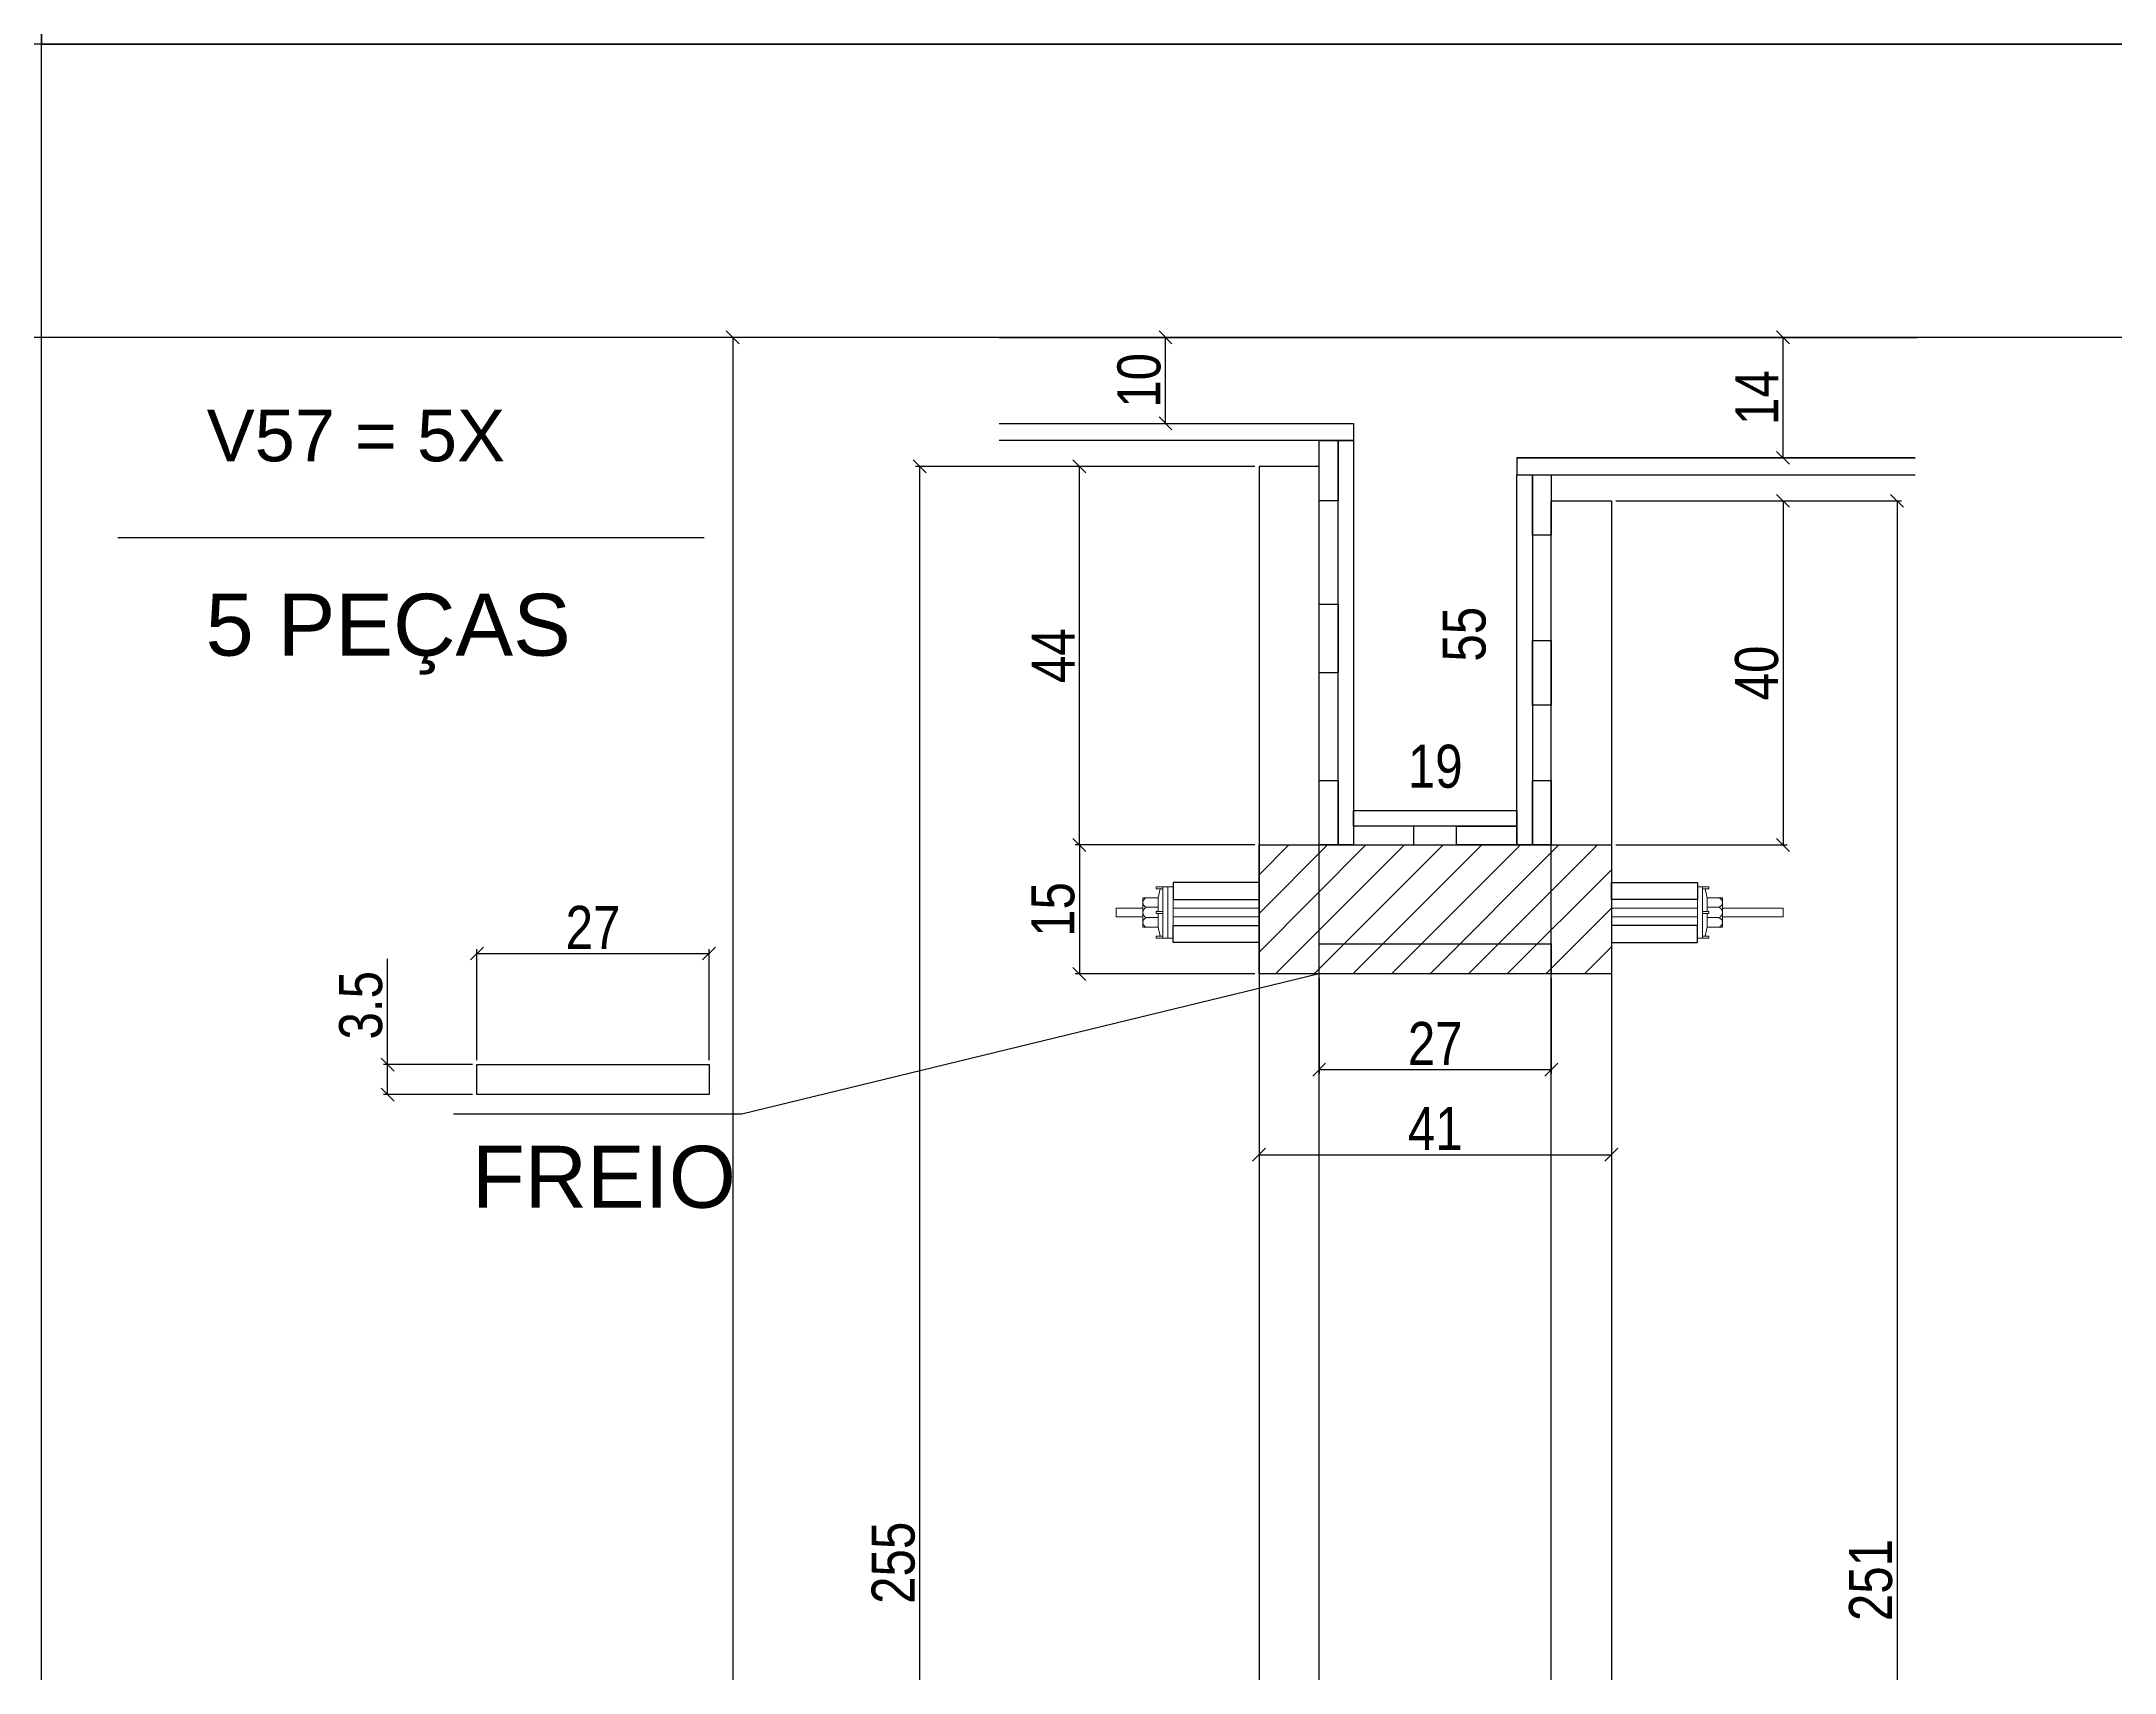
# Model space of a CAD drawing. Header units: millimetres. Extents: x 4248 to 7961, y 1155 to 5765.
# Drawn here: x 5746.1 to 6228.4, y 3082 to 3461.3 of the extents above; entities that cross this region are included whole.
import ezdxf

# ---------------------------------------------------------------- set-up
doc = ezdxf.new("R2010")
doc.units = ezdxf.units.MM
for name, color, linetype in [('1', 1, 'Continuous'), ('COTA', 241, 'Continuous'), ('GARFOS OK', 3, 'Continuous'), ('Painéis', 200, 'Continuous'), ('Resinado', 41, 'Continuous'), ('SARR_3.5x7', 81, 'Continuous'), ('SARR_7x7', 40, 'Continuous'), ('TIRAS REESCORAMENTO', 252, 'Continuous'), ('VIGAS', 3, 'Continuous')]:
    doc.layers.add(name, color=color, linetype=linetype)
doc.layers.add('BARRA_ANCORAGEM', color=1, linetype='Continuous', lineweight=15)
doc.styles.add('COTA TECNICA 2X', font='techl___.ttf', dxfattribs={"height": 10})
doc.styles.add('R80-50', font='arial.ttf', dxfattribs={"height": 10})
doc.dimstyles.new('SECAO', dxfattribs={"dimscale": 0.333333, "dimtxt": 5, "dimasz": 9, "dimexe": 3, "dimexo": 3, "dimgap": 3, "dimtad": 1, "dimdec": 1, "dimlfac": 0.5, "dimzin": 12, "dimdsep": 46, "dimtxsty": 'COTA TECNICA 2X', "dimblk1": 'OBLIQUE', "dimblk2": 'OBLIQUE', "dimsah": 1, "dimcen": 0.9, "dimclrd": 4, "dimclre": 4, "dimclrt": 240, "dimadec": 1, "dimazin": 3, "dimtfac": 1, "dimtdec": 1, "dimtmove": 0, "dimatfit": 3, "dimfxl": 1, "dimtolj": 1, "dimtzin": 12, "dimarcsym": 0})

# ---------------------------------------------------------------- blocks, each defined once
blk = doc.blocks.new('_Oblique')
at = {"layer": '1', "color": 0, "lineweight": -2}
blk.add_line((-0.5, -0.5), (0.5, 0.5), dxfattribs=at)
blk = doc.blocks.new('*D205')
at = {"layer": 'COTA', "color": 4, "lineweight": -2, "transparency": 16777216}
for p, q in [((6028.36, 3362.48), (5949.4, 3362.48)), ((5950.4, 3362.48), (5950.4, 2852.48)), ((6028.36, 2852.48), (5949.4, 2852.48))]:
    blk.add_line(p, q, dxfattribs=at)
at = {"layer": 'Defpoints', "color": 0, "transparency": 16777216}
for p in [(6029.36, 3362.48), (5950.4, 2852.48), (6029.36, 2852.48)]:
    blk.add_point(p, dxfattribs=at)
at = {"layer": 'COTA', "color": 4, "lineweight": -2, "transparency": 16777216, "xscale": 3, "yscale": 3, "zscale": 3}
for p, rotation in [((5950.4, 3362.48), 90), ((5950.4, 2852.48), 270)]:
    blk.add_blockref('_Oblique', p, dxfattribs=dict(at, rotation=rotation))
at = {"layer": 'COTA', "color": 240, "transparency": 16777216, "insert": (5944.29, 3107.48), "char_height": 10, "attachment_point": 5, "rotation": 90, "style": 'COTA TECNICA 2X'}
blk.add_mtext('\\A1;255', dxfattribs=at)
blk = doc.blocks.new('*D211')
at = {"layer": 'COTA', "color": 4, "lineweight": -2, "transparency": 16777216}
for p, q in [((6028.36, 3362.48), (5986.56, 3362.48)), ((5987.56, 3274.43), (5987.56, 3362.48)), ((6028.36, 3274.43), (5986.56, 3274.43))]:
    blk.add_line(p, q, dxfattribs=at)
at = {"layer": 'Defpoints', "color": 0, "transparency": 16777216}
for p in [(5987.56, 3362.48), (6029.36, 3362.48), (6029.36, 3274.43)]:
    blk.add_point(p, dxfattribs=at)
at = {"layer": 'COTA', "color": 4, "lineweight": -2, "transparency": 16777216, "xscale": 3, "yscale": 3, "zscale": 3}
for p, rotation in [((5987.56, 3362.48), 90), ((5987.56, 3274.43), 270)]:
    blk.add_blockref('_Oblique', p, dxfattribs=dict(at, rotation=rotation))
at = {"layer": 'COTA', "color": 240, "transparency": 16777216, "insert": (5981.48, 3318.45), "char_height": 10, "attachment_point": 5, "rotation": 90, "style": 'COTA TECNICA 2X'}
blk.add_mtext('\\A1;44', dxfattribs=at)
blk = doc.blocks.new('*D212')
at = {"layer": 'COTA', "color": 4, "lineweight": -2, "transparency": 16777216}
for p, q in [((6112.36, 3354.46), (6152.29, 3354.46)), ((6151.29, 3354.46), (6151.29, 3274.43)), ((6112.36, 3274.43), (6152.29, 3274.43))]:
    blk.add_line(p, q, dxfattribs=at)
at = {"layer": 'Defpoints', "color": 0, "transparency": 16777216}
for p in [(6111.36, 3354.46), (6111.36, 3274.43), (6151.29, 3274.43)]:
    blk.add_point(p, dxfattribs=at)
at = {"layer": 'COTA', "color": 4, "lineweight": -2, "transparency": 16777216, "xscale": 3, "yscale": 3, "zscale": 3}
for p, rotation in [((6151.29, 3354.46), 90), ((6151.29, 3274.43), 270)]:
    blk.add_blockref('_Oblique', p, dxfattribs=dict(at, rotation=rotation))
at = {"layer": 'COTA', "color": 240, "transparency": 16777216, "insert": (6145.19, 3314.44), "char_height": 10, "attachment_point": 5, "rotation": 90, "style": 'COTA TECNICA 2X'}
blk.add_mtext('\\A1;40', dxfattribs=at)
blk = doc.blocks.new('*D213')
at = {"layer": 'COTA', "color": 4, "lineweight": -2, "transparency": 16777216}
for p, q in [((6042.36, 3392.48), (5905.89, 3392.48)), ((5906.89, 3392.48), (5906.89, 2746.55)), ((6031.73, 2746.55), (5905.89, 2746.55))]:
    blk.add_line(p, q, dxfattribs=at)
at = {"layer": 'Defpoints', "color": 0, "transparency": 16777216}
for p in [(6043.36, 3392.48), (5906.89, 2746.55), (6032.73, 2746.55)]:
    blk.add_point(p, dxfattribs=at)
at = {"layer": 'COTA', "color": 4, "lineweight": -2, "transparency": 16777216, "xscale": 3, "yscale": 3, "zscale": 3}
for p, rotation in [((5906.89, 3392.48), 90), ((5906.89, 2746.55), 270)]:
    blk.add_blockref('_Oblique', p, dxfattribs=dict(at, rotation=rotation))
at = {"layer": 'COTA', "color": 240, "transparency": 16777216, "insert": (5900.67, 3069.51), "char_height": 10, "attachment_point": 5, "rotation": 90, "style": 'COTA TECNICA 2X'}
blk.add_mtext('\\A1;323', dxfattribs=at)
blk = doc.blocks.new('*D215')
at = {"layer": 'Defpoints', "color": 0, "transparency": 16777216}
for p in [(6076.39, 3392.48), (6083.25, 3392.48), (6076.39, 3282.43)]:
    blk.add_point(p, dxfattribs=at)
at = {"layer": 'COTA', "color": 240, "transparency": 16777216, "insert": (6077.14, 3323.45), "char_height": 10, "attachment_point": 5, "rotation": 90, "style": 'COTA TECNICA 2X'}
blk.add_mtext('\\A1;55', dxfattribs=at)
blk = doc.blocks.new('*D216')
at = {"layer": 'Defpoints', "color": 0, "transparency": 16777216}
for p in [(6051.36, 3286.58), (6089.36, 3286.58), (6089.36, 3286.58)]:
    blk.add_point(p, dxfattribs=at)
at = {"layer": 'COTA', "color": 240, "transparency": 16777216, "insert": (6070.36, 3292.67), "char_height": 10, "attachment_point": 5, "style": 'COTA TECNICA 2X'}
blk.add_mtext('\\A1;19', dxfattribs=at)
blk = doc.blocks.new('*D218')
at = {"layer": 'COTA', "color": 4, "lineweight": -2, "transparency": 16777216}
for p, q in [((6138.95, 3392.48), (6152.29, 3392.48)), ((6151.29, 3364.48), (6151.29, 3392.48)), ((6138.95, 3364.48), (6152.29, 3364.48))]:
    blk.add_line(p, q, dxfattribs=at)
at = {"layer": 'Defpoints', "color": 0, "transparency": 16777216}
for p in [(6137.95, 3392.48), (6151.29, 3392.48), (6137.95, 3364.48)]:
    blk.add_point(p, dxfattribs=at)
at = {"layer": 'COTA', "color": 4, "lineweight": -2, "transparency": 16777216, "xscale": 3, "yscale": 3, "zscale": 3}
for p, rotation in [((6151.29, 3392.48), 90), ((6151.29, 3364.48), 270)]:
    blk.add_blockref('_Oblique', p, dxfattribs=dict(at, rotation=rotation))
at = {"layer": 'COTA', "color": 240, "transparency": 16777216, "insert": (6145.22, 3378.48), "char_height": 10, "attachment_point": 5, "rotation": 90, "style": 'COTA TECNICA 2X'}
blk.add_mtext('\\A1;14', dxfattribs=at)
blk = doc.blocks.new('*D219')
at = {"layer": 'COTA', "color": 4, "lineweight": -2, "transparency": 16777216}
for p, q in [((6113.36, 3354.46), (6178.83, 3354.46)), ((6177.83, 3354.46), (6177.83, 2852.48)), ((6113.36, 2852.48), (6178.83, 2852.48))]:
    blk.add_line(p, q, dxfattribs=at)
at = {"layer": 'Defpoints', "color": 0, "transparency": 16777216}
for p in [(6112.36, 3354.46), (6112.36, 2852.48), (6177.83, 2852.48)]:
    blk.add_point(p, dxfattribs=at)
at = {"layer": 'COTA', "color": 4, "lineweight": -2, "transparency": 16777216, "xscale": 3, "yscale": 3, "zscale": 3}
for p, rotation in [((6177.83, 3354.46), 90), ((6177.83, 2852.48), 270)]:
    blk.add_blockref('_Oblique', p, dxfattribs=dict(at, rotation=rotation))
at = {"layer": 'COTA', "color": 240, "transparency": 16777216, "insert": (6171.72, 3103.47), "char_height": 10, "attachment_point": 5, "rotation": 90, "style": 'COTA TECNICA 2X'}
blk.add_mtext('\\A1;251', dxfattribs=at)
blk = doc.blocks.new('*D221')
at = {"layer": 'COTA', "color": 4, "lineweight": -2, "transparency": 16777216}
for p, q in [((6007.59, 3372.48), (6007.59, 3392.48)), ((6008.59, 3392.48), (6008.59, 3392.48)), ((6008.59, 3372.48), (6008.59, 3372.48))]:
    blk.add_line(p, q, dxfattribs=at)
at = {"layer": 'Defpoints', "color": 0, "transparency": 16777216}
for p in [(6007.59, 3392.48), (6007.59, 3392.48), (6007.59, 3372.48)]:
    blk.add_point(p, dxfattribs=at)
at = {"layer": 'COTA', "color": 4, "lineweight": -2, "transparency": 16777216, "xscale": 3, "yscale": 3, "zscale": 3}
for p, rotation in [((6007.59, 3392.48), 90), ((6007.59, 3372.48), 270)]:
    blk.add_blockref('_Oblique', p, dxfattribs=dict(at, rotation=rotation))
at = {"layer": 'COTA', "color": 240, "transparency": 16777216, "insert": (6001.48, 3382.48), "char_height": 10, "attachment_point": 5, "rotation": 90, "style": 'COTA TECNICA 2X'}
blk.add_mtext('\\A1;10', dxfattribs=at)
blk = doc.blocks.new('A$C51C4441F')
at = {"layer": 'BARRA_ANCORAGEM'}
for p, q in [((-2.25, 3.4), (-1.79, 5.5)), ((-2.25, 3.4), (-5.81, 3.39)), ((-5.81, 3.39), (-5.81, -3.39)), ((-2.25, 1.2), (-5.02, 1.2)), ((-2.25, 3.4), (-2.25, 3.4)), ((-2.25, 3.4), (-2.25, 0.25)), ((-2.25, -3.4), (-5.81, -3.39)), ((-2.25, -1.2), (-5.02, -1.2)), ((-2.25, -0.25), (-2.25, -3.4)), ((-2.25, -3.4), (-1.79, -5.5))]:
    blk.add_line(p, q, dxfattribs=at)
for points in [[(-2.7, 6), (-1.2, 6), (-1.2, 5.5), (-2.7, 5.5)], [(-1.2, -6), (0, -6), (0, 6), (-1.2, 6)], [(-2.7, 0.25), (-1.2, 0.25), (-1.2, -0.25), (-2.7, -0.25)], [(-2.7, -6), (-1.2, -6), (-1.2, -5.5), (-2.7, -5.5)]]:
    blk.add_lwpolyline(points, close=True, dxfattribs=at)
for centre, radius, start, end in [((-4.66, 2.3), 1.15, 107.7845, 252.2718), ((-4.52, 0), 1.3, 112.648, 247.4083), ((-4.66, -2.3), 1.15, 107.7845, 252.2718)]:
    blk.add_arc(centre, radius, start, end, dxfattribs=at)
blk = doc.blocks.new('*D222')
at = {"layer": 'COTA', "color": 4, "lineweight": -2, "transparency": 16777216}
for p, q in [((5826.61, 3223.36), (5826.61, 3247.96)), ((5846.39, 3223.36), (5825.61, 3223.36)), ((5826.61, 3216.36), (5826.61, 3223.36)), ((5846.39, 3216.36), (5825.61, 3216.36))]:
    blk.add_line(p, q, dxfattribs=at)
at = {"layer": 'Defpoints', "color": 0, "transparency": 16777216}
for p in [(5826.61, 3223.36), (5847.39, 3223.36), (5847.39, 3216.36)]:
    blk.add_point(p, dxfattribs=at)
at = {"layer": 'COTA', "color": 4, "lineweight": -2, "transparency": 16777216, "xscale": 3, "yscale": 3, "zscale": 3}
for p, rotation in [((5826.61, 3223.36), 90), ((5826.61, 3216.36), 270)]:
    blk.add_blockref('_Oblique', p, dxfattribs=dict(at, rotation=rotation))
at = {"layer": 'COTA', "color": 240, "transparency": 16777216, "insert": (5820.39, 3237.16), "char_height": 10, "attachment_point": 5, "rotation": 90, "style": 'COTA TECNICA 2X'}
blk.add_mtext('\\A1;3.5', dxfattribs=at)
blk = doc.blocks.new('*D448')
at = {"layer": 'COTA', "color": 4, "lineweight": -2, "transparency": 16777216}
for p, q in [((5847.39, 3224.36), (5847.39, 3250.2)), ((5847.39, 3249.2), (5901.39, 3249.2)), ((5901.39, 3224.36), (5901.39, 3250.2))]:
    blk.add_line(p, q, dxfattribs=at)
at = {"layer": 'Defpoints', "color": 0, "transparency": 16777216}
for p in [(5901.39, 3249.2), (5847.39, 3223.36), (5901.39, 3223.36)]:
    blk.add_point(p, dxfattribs=at)
at = {"layer": 'COTA', "color": 4, "lineweight": -2, "transparency": 16777216, "xscale": 3, "yscale": 3, "zscale": 3, "rotation": 180}
blk.add_blockref('_Oblique', (5847.39, 3249.2), dxfattribs=at)
at = {"layer": 'COTA', "color": 4, "lineweight": -2, "transparency": 16777216, "xscale": 3, "yscale": 3, "zscale": 3}
blk.add_blockref('_Oblique', (5901.39, 3249.2), dxfattribs=at)
at = {"layer": 'COTA', "color": 240, "transparency": 16777216, "insert": (5874.39, 3255.27), "char_height": 10, "attachment_point": 5, "style": 'COTA TECNICA 2X'}
blk.add_mtext('\\A1;27', dxfattribs=at)
blk = doc.blocks.new('*D449')
at = {"layer": 'COTA', "color": 4, "lineweight": -2, "transparency": 16777216}
for p, q in [((6028.36, 3274.43), (5986.56, 3274.43)), ((5987.56, 3274.43), (5987.56, 3244.43)), ((6028.36, 3244.43), (5986.56, 3244.43))]:
    blk.add_line(p, q, dxfattribs=at)
at = {"layer": 'Defpoints', "color": 0, "transparency": 16777216}
for p in [(6029.36, 3274.43), (5987.56, 3244.43), (6029.36, 3244.43)]:
    blk.add_point(p, dxfattribs=at)
at = {"layer": 'COTA', "color": 4, "lineweight": -2, "transparency": 16777216, "xscale": 3, "yscale": 3, "zscale": 3}
for p, rotation in [((5987.56, 3274.43), 90), ((5987.56, 3244.43), 270)]:
    blk.add_blockref('_Oblique', p, dxfattribs=dict(at, rotation=rotation))
at = {"layer": 'COTA', "color": 240, "transparency": 16777216, "insert": (5981.45, 3259.43), "char_height": 10, "attachment_point": 5, "rotation": 90, "style": 'COTA TECNICA 2X'}
blk.add_mtext('\\A1;15', dxfattribs=at)
blk = doc.blocks.new('*D450')
at = {"layer": 'COTA', "color": 4, "lineweight": -2, "transparency": 16777216}
for p, q in [((6043.36, 3243.43), (6043.36, 3221.19)), ((6097.36, 3243.43), (6097.36, 3221.19)), ((6043.36, 3222.19), (6097.36, 3222.19))]:
    blk.add_line(p, q, dxfattribs=at)
at = {"layer": 'Defpoints', "color": 0, "transparency": 16777216}
for p in [(6043.36, 3244.43), (6097.36, 3244.43), (6097.36, 3222.19)]:
    blk.add_point(p, dxfattribs=at)
at = {"layer": 'COTA', "color": 4, "lineweight": -2, "transparency": 16777216, "xscale": 3, "yscale": 3, "zscale": 3, "rotation": 180}
blk.add_blockref('_Oblique', (6043.36, 3222.19), dxfattribs=at)
at = {"layer": 'COTA', "color": 4, "lineweight": -2, "transparency": 16777216, "xscale": 3, "yscale": 3, "zscale": 3}
blk.add_blockref('_Oblique', (6097.36, 3222.19), dxfattribs=at)
at = {"layer": 'COTA', "color": 240, "transparency": 16777216, "insert": (6070.36, 3228.26), "char_height": 10, "attachment_point": 5, "style": 'COTA TECNICA 2X'}
blk.add_mtext('\\A1;27', dxfattribs=at)
blk = doc.blocks.new('*D451')
at = {"layer": 'COTA', "color": 4, "lineweight": -2, "transparency": 16777216}
for p, q in [((6029.36, 3243.43), (6029.36, 3201.4)), ((6111.36, 3243.43), (6111.36, 3201.4)), ((6029.36, 3202.4), (6111.36, 3202.4))]:
    blk.add_line(p, q, dxfattribs=at)
at = {"layer": 'Defpoints', "color": 0, "transparency": 16777216}
for p in [(6029.36, 3244.43), (6111.36, 3244.43), (6111.36, 3202.4)]:
    blk.add_point(p, dxfattribs=at)
at = {"layer": 'COTA', "color": 4, "lineweight": -2, "transparency": 16777216, "xscale": 3, "yscale": 3, "zscale": 3, "rotation": 180}
blk.add_blockref('_Oblique', (6029.36, 3202.4), dxfattribs=at)
at = {"layer": 'COTA', "color": 4, "lineweight": -2, "transparency": 16777216, "xscale": 3, "yscale": 3, "zscale": 3}
blk.add_blockref('_Oblique', (6111.36, 3202.4), dxfattribs=at)
at = {"layer": 'COTA', "color": 240, "transparency": 16777216, "insert": (6070.36, 3208.47), "char_height": 10, "attachment_point": 5, "style": 'COTA TECNICA 2X'}
blk.add_mtext('\\A1;41', dxfattribs=at)

msp = doc.modelspace()

# ---------------------------------------------------------------- hatches: boundary and pattern name
at = {"layer": 'COTA'}
h = msp.add_hatch(dxfattribs=at)
h.set_pattern_fill('ANSI31', color=256, scale=2, style=0)
h.set_pattern_definition([(45, (-18585.594, -210022.638), (-4.49012806, 4.49012806), [])])
h.paths.add_polyline_path([(6111.36, 3244.43), (6111.36, 3274.43), (6029.36, 3274.43), (6029.36, 3244.43)])

# ---------------------------------------------------------------- linework, layer by layer
at = {"layer": 'BARRA_ANCORAGEM'}
for points in [[(6008.16, 3264.73), (6009.36, 3264.73), (6009.36, 3252.73), (6008.16, 3252.73)], [(6132.56, 3264.73), (6131.36, 3264.73), (6131.36, 3252.73), (6132.56, 3252.73)], [(5996.16, 3257.73), (6002.34, 3257.73), (6002.34, 3259.73), (5996.16, 3259.73)], [(6009.36, 3257.73), (6029.36, 3257.73), (6029.36, 3259.73), (6009.36, 3259.73)], [(6131.36, 3257.73), (6111.36, 3257.73), (6111.36, 3259.73), (6131.36, 3259.73)], [(6137.17, 3257.73), (6151.36, 3257.73), (6151.36, 3259.73), (6137.17, 3259.73)]]:
    msp.add_lwpolyline(points, close=True, dxfattribs=at)
at = {"layer": 'COTA', "color": 1}
msp.add_line((4247.57, 3392.57), (7744.04, 3392.57), dxfattribs=at)
at = {"layer": 'GARFOS OK', "color": 3}
for p, q in [((6043.36, 3244.43), (5909, 3211.83)), ((5909, 3211.83), (5841.97, 3211.83))]:
    msp.add_line(p, q, dxfattribs=at)
at = {"layer": 'Painéis'}
msp.add_lwpolyline([(6111.36, 3244.43), (6029.36, 3244.43), (6029.36, 3274.43), (6111.36, 3274.43)], close=True, dxfattribs=at)
at = {"layer": 'Resinado'}
msp.add_line((6089.36, 3364.48), (6182.02, 3364.48), dxfattribs=at)
at = {"layer": 'SARR_3.5x7', "linetype": 'Continuous'}
msp.add_lwpolyline([(5847.39, 3223.36), (5901.39, 3223.36), (5901.39, 3216.36), (5847.39, 3216.36)], close=True, dxfattribs=at)
at = {"layer": 'SARR_7x7', "linetype": 'Continuous'}
for points in [[(6029.36, 2852.48), (6043.36, 2852.48), (6043.36, 3362.48), (6029.36, 3362.48)], [(6111.36, 2852.48), (6097.36, 2852.48), (6097.36, 3354.46), (6111.36, 3354.46)], [(6043.36, 3251.43), (6097.36, 3251.43), (6097.36, 3244.43), (6043.36, 3244.43)]]:
    msp.add_lwpolyline(points, close=True, dxfattribs=at)
at = {"layer": 'TIRAS REESCORAMENTO', "linetype": 'ByBlock'}
for p, q in [((5968.88, 3392.48), (6182.5, 3392.48)), ((6089.36, 3360.48), (6182.02, 3360.48))]:
    msp.add_line(p, q, dxfattribs=at)
for points in [[(5968.88, 3372.48), (6051.36, 3372.48), (6051.36, 3368.48), (5968.88, 3368.48)], [(6051.36, 3274.43), (6047.76, 3274.43), (6047.76, 3368.48), (6051.36, 3368.48), (6051.36, 3274.43)], [(6182.02, 3364.48), (6089.36, 3364.48), (6089.36, 3360.48), (6182.02, 3360.48)], [(6092.96, 3274.43), (6089.36, 3274.43), (6089.36, 3360.48), (6092.96, 3360.48), (6092.96, 3274.43)]]:
    msp.add_lwpolyline(points, dxfattribs=at)
for points in [[(6043.36, 3368.48), (6047.76, 3368.48), (6047.76, 3354.48), (6043.36, 3354.48)], [(6092.96, 3360.48), (6097.36, 3360.48), (6097.36, 3346.48), (6092.96, 3346.48)], [(6043.36, 3330.45), (6047.76, 3330.45), (6047.76, 3314.45), (6043.36, 3314.45)], [(6092.96, 3321.95), (6097.36, 3321.95), (6097.36, 3306.95), (6092.96, 3306.95)], [(6043.36, 3289.43), (6047.76, 3289.43), (6047.76, 3274.43), (6043.36, 3274.43)], [(6092.96, 3289.43), (6097.36, 3289.43), (6097.36, 3274.43), (6092.96, 3274.43)], [(6089.36, 3278.83), (6051.36, 3278.83), (6051.36, 3282.43), (6089.36, 3282.43)], [(6065.36, 3274.43), (6065.36, 3278.83), (6051.36, 3278.83), (6051.36, 3274.43)], [(6075.32, 3274.43), (6075.32, 3278.83), (6089.36, 3278.83), (6089.36, 3274.43)], [(6009.36, 3261.73), (6029.36, 3261.73), (6029.36, 3265.73), (6009.36, 3265.73)], [(6131.36, 3261.73), (6111.36, 3261.73), (6111.36, 3265.73), (6131.36, 3265.73)], [(6009.36, 3255.73), (6029.36, 3255.73), (6029.36, 3251.73), (6009.36, 3251.73)], [(6131.36, 3255.73), (6111.36, 3255.73), (6111.36, 3251.73), (6131.36, 3251.73)]]:
    msp.add_lwpolyline(points, close=True, dxfattribs=at)
at = {"layer": 'VIGAS', "color": 7}
msp.add_line((5763.86, 3345.91), (5900.23, 3345.91), dxfattribs=at)
at = {"layer": 'VIGAS'}
for points in [[(5746.06, 3460.65), (5246.56, 3460.65), (5246.56, 4268.95), (5746.06, 4268.95)], [(6245.55, 3460.65), (5746.06, 3460.65), (5746.06, 4268.95), (6245.55, 4268.95)], [(6245.55, 2692.22), (5746.06, 2692.22), (5746.06, 3460.65), (6245.55, 3460.65)]]:
    msp.add_lwpolyline(points, close=True, dxfattribs=at)

# ---------------------------------------------------------------- block references
at = {"layer": 'BARRA_ANCORAGEM', "xscale": -1, "rotation": 180}
msp.add_blockref('A$C51C4441F', (6008.16, 3258.73), dxfattribs=at)
at = {"layer": 'BARRA_ANCORAGEM', "xscale": -1}
msp.add_blockref('A$C51C4441F', (6131.36, 3258.73), dxfattribs=at)

# ---------------------------------------------------------------- texts
at = {"layer": 'VIGAS', "color": 7, "style": 'R80-50'}
msp.add_text('V57 = 5X', height=12, dxfattribs=at).set_placement((5784.51, 3363.65))
at = {"layer": 'VIGAS', "color": 7, "char_height": 14.4, "attachment_point": 1, "style": 'R80-50'}
for s, insert in [('5 PEÇAS', (5784.26, 3332.86)), ('FREIO', (5846.2, 3204.46))]:
    msp.add_mtext_dynamic_manual_height_columns(s, width=162.221, gutter_width=50, heights=[0], dxfattribs=dict(at, insert=insert))

# ---------------------------------------------------------------- dimensions: what is measured, and where the dimension line sits
at = {"layer": 'COTA', "color": 3}
for base, p1, p2, picture, middle in [((5906.89, 2746.55), (6043.36, 3392.48), (6032.73, 2746.55), '*D213', (5900.67, 3069.51)), ((6007.59, 3392.48), (6007.59, 3372.48), (6007.59, 3392.48), '*D221', (6001.48, 3382.48)), ((6151.29, 3392.48), (6137.95, 3364.48), (6137.95, 3392.48), '*D218', (6145.22, 3378.48)), ((5950.4, 2852.48), (6029.36, 3362.48), (6029.36, 2852.48), '*D205', (5944.29, 3107.48)), ((5987.56, 3362.48), (6029.36, 3274.43), (6029.36, 3362.48), '*D211', (5981.48, 3318.45)), ((6151.29, 3274.43), (6111.36, 3354.46), (6111.36, 3274.43), '*D212', (6145.19, 3314.44)), ((6177.83, 2852.48), (6112.36, 3354.46), (6112.36, 2852.48), '*D219', (6171.72, 3103.47)), ((5987.56, 3244.43), (6029.36, 3274.43), (6029.36, 3244.43), '*D449', (5981.45, 3259.43)), ((5826.61, 3223.36), (5847.39, 3216.36), (5847.39, 3223.36), '*D222', (5820.39, 3237.16))]:
    dim = msp.add_linear_dim(base=base, p1=p1, p2=p2, angle=90, dimstyle='SECAO', dxfattribs=at)
    dim.commit()
    dim.dimension.update_dxf_attribs({"geometry": picture, "text_midpoint": middle})
dim = msp.add_linear_dim(base=(6083.25, 3392.48), p1=(6076.39, 3282.43), p2=(6076.39, 3392.48), angle=90, dimstyle='SECAO', override={"dimse1": 1, "dimse2": 1, "dimsd1": 1, "dimsd2": 1}, dxfattribs=at)
dim.commit()
dim.dimension.update_dxf_attribs({"geometry": '*D215', "text_midpoint": (6083.25, 3323.45), "dimtype": 160})
dim = msp.add_linear_dim(base=(6089.36, 3286.58), p1=(6051.36, 3286.58), p2=(6089.36, 3286.58), dimstyle='SECAO', override={"dimse1": 1, "dimse2": 1, "dimsd1": 1, "dimsd2": 1}, dxfattribs=at)
dim.commit()
dim.dimension.update_dxf_attribs({"geometry": '*D216', "text_midpoint": (6070.36, 3292.67)})
for base, p1, p2, picture, middle in [((5901.39, 3249.2), (5847.39, 3223.36), (5901.39, 3223.36), '*D448', (5874.39, 3255.27)), ((6111.36, 3202.4), (6029.36, 3244.43), (6111.36, 3244.43), '*D451', (6070.36, 3208.47)), ((6097.36, 3222.19), (6043.36, 3244.43), (6097.36, 3244.43), '*D450', (6070.36, 3228.26))]:
    dim = msp.add_linear_dim(base=base, p1=p1, p2=p2, dimstyle='SECAO', dxfattribs=at)
    dim.commit()
    dim.dimension.update_dxf_attribs({"geometry": picture, "text_midpoint": middle})

doc.saveas('drawing.dxf')
